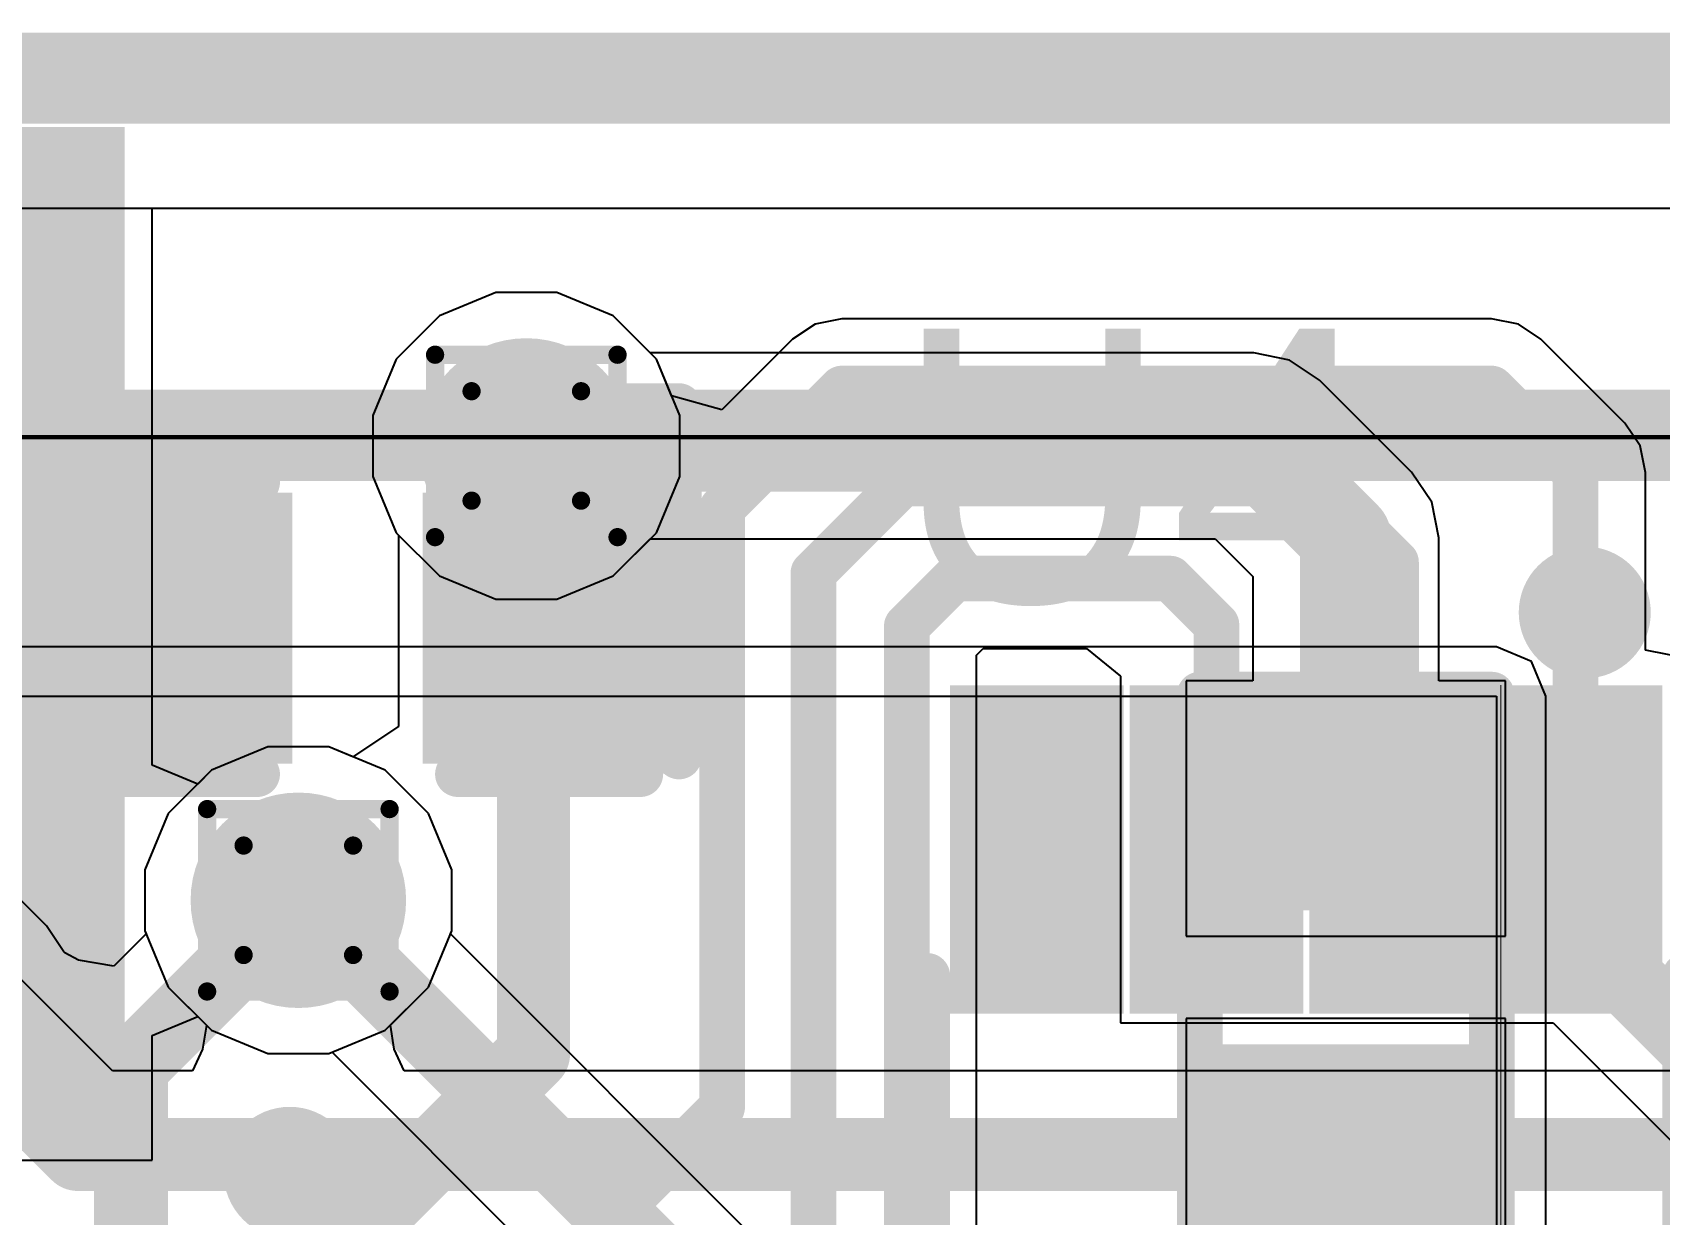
# Model space of a CAD drawing. Header units: inches. Extents: x -11 to 5433, y -4 to 5447.
# Drawn here: x 49.432 to 53.961, y 31.33 to 34.622 of the extents above; entities that cross this region are included whole.
import ezdxf

# ---------------------------------------------------------------- set-up
doc = ezdxf.new("R2010")
doc.units = ezdxf.units.IN
for name, color, linetype in [('Board_outline', 216, 'Continuous'), ('Bottom Layer', 5, 'Continuous'), ('Bottom Overlay', 54, 'Continuous'), ('Bottom Paste', 16, 'Continuous'), ('Bottom Solder', 6, 'Continuous'), ('Drill Drawing', 1, 'Continuous'), ('Ground', 16, 'Continuous'), ('Mechanical 4', 56, 'Continuous'), ('Power', 76, 'Continuous'), ('Top Layer', 1, 'Continuous'), ('Top Overlay', 2, 'Continuous'), ('Top Paste', 8, 'Continuous'), ('Top Solder', 216, 'Continuous'), ('Via Holes', 16, 'Continuous')]:
    doc.layers.add(name, color=color, linetype=linetype)
doc.styles.add('Arial', font='', dxfattribs={"height": 0.2})
doc.styles.get('Arial').set_extended_font_data('Arial')

# ---------------------------------------------------------------- blocks, each defined once
blk = doc.blocks.new('SM06B_GHS_TB_LF__SN__B_1')
at = {"layer": 'Bottom Layer'}
blk.add_hatch(color=5, dxfattribs=at).paths.add_polyline_path([(4.4746, 3.0994), (5.4746, 3.0994), (5.4746, 0.3994), (4.4746, 0.3994)])
at = {"layer": 'Bottom Paste'}
blk.add_hatch(color=16, dxfattribs=at).paths.add_polyline_path([(4.4746, 3.0994), (5.4746, 3.0994), (5.4746, 0.3994), (4.4746, 0.3994)])
at = {"layer": 'Bottom Solder'}
blk.add_hatch(color=6, dxfattribs=at).paths.add_polyline_path([(4.4238, 3.1502), (5.5254, 3.1502), (5.5254, 0.3486), (4.4238, 0.3486)])
at = {"layer": 'Bottom Overlay'}
blk.add_lwpolyline([(5.5, 0.25, 0.12, 0.12, 0), (5.5, -1.5, 0.12, 0.12, 0)], format="xyseb", dxfattribs=at)
blk.add_lwpolyline([(5.47, 0.25, 0.06, 0.06, 1), (5.53, 0.25, 0.06, 0.06, 1)], format="xyseb", close=True, dxfattribs=at)
blk = doc.blocks.new('QFN_56__7_7__4')
at = {"layer": 'Top Overlay'}
for points in [[(-4.1088, 2.6416, 0.254, 0.254, 1), (-4.2224, 2.6416, 0.254, 0.254, 1)], [(-4.2859, 2.6416, 0.127, 0.127, 1), (-4.1589, 2.6416, 0.127, 0.127, 1)], [(-4.1723, 2.6416, 0.127, 0.127, 1), (-4.0453, 2.6416, 0.127, 0.127, 1)]]:
    blk.add_lwpolyline(points, format="xyseb", close=True, dxfattribs=at)
blk = doc.blocks.new('8_USON__2_3__60')
at = {"layer": 'Top Layer'}
for points in [[(-0.3556, 0.14), (0.3556, 0.14), (0.3556, -0.14), (-0.3556, -0.14)], [(2.3396, 0.14), (3.0508, 0.14), (3.0508, -0.14), (2.3396, -0.14)], [(1.1976, 0.1), (1.4976, 0.1), (1.4976, -1.6), (1.1976, -1.6)], [(-0.3556, -0.36), (0.3556, -0.36), (0.3556, -0.64), (-0.3556, -0.64)], [(2.3396, -0.36), (3.0508, -0.36), (3.0508, -0.64), (2.3396, -0.64)], [(-0.3556, -0.86), (0.3556, -0.86), (0.3556, -1.14), (-0.3556, -1.14)], [(2.3396, -0.86), (3.0508, -0.86), (3.0508, -1.14), (2.3396, -1.14)], [(-0.3556, -1.36), (0.3556, -1.36), (0.3556, -1.64), (-0.3556, -1.64)], [(2.3396, -1.36), (3.0508, -1.36), (3.0508, -1.64), (2.3396, -1.64)]]:
    blk.add_hatch(color=1, dxfattribs=at).paths.add_polyline_path(points)
at = {"layer": 'Top Paste'}
for points in [[(-0.3556, 0.14), (0.3556, 0.14), (0.3556, -0.14), (-0.3556, -0.14)], [(2.3396, 0.14), (3.0508, 0.14), (3.0508, -0.14), (2.3396, -0.14)], [(1.1976, 0.1), (1.4976, 0.1), (1.4976, -1.6), (1.1976, -1.6)], [(-0.3556, -0.36), (0.3556, -0.36), (0.3556, -0.64), (-0.3556, -0.64)], [(2.3396, -0.36), (3.0508, -0.36), (3.0508, -0.64), (2.3396, -0.64)], [(-0.3556, -0.86), (0.3556, -0.86), (0.3556, -1.14), (-0.3556, -1.14)], [(2.3396, -0.86), (3.0508, -0.86), (3.0508, -1.14), (2.3396, -1.14)], [(-0.3556, -1.36), (0.3556, -1.36), (0.3556, -1.64), (-0.3556, -1.64)], [(2.3396, -1.36), (3.0508, -1.36), (3.0508, -1.64), (2.3396, -1.64)]]:
    blk.add_hatch(color=8, dxfattribs=at).paths.add_polyline_path(points)
at = {"layer": 'Top Solder'}
for points in [[(-0.4572, 0.2416), (0.4572, 0.2416), (0.4572, -0.2416), (-0.4572, -0.2416)], [(2.238, 0.2416), (3.1524, 0.2416), (3.1524, -0.2416), (2.238, -0.2416)], [(1.096, 0.2016), (1.5992, 0.2016), (1.5992, -1.7016), (1.096, -1.7016)], [(-0.4572, -0.2584), (0.4572, -0.2584), (0.4572, -0.7416), (-0.4572, -0.7416)], [(2.238, -0.2584), (3.1524, -0.2584), (3.1524, -0.7416), (2.238, -0.7416)], [(-0.4572, -0.7584), (0.4572, -0.7584), (0.4572, -1.2416), (-0.4572, -1.2416)], [(2.238, -0.7584), (3.1524, -0.7584), (3.1524, -1.2416), (2.238, -1.2416)], [(-0.4572, -1.2584), (0.4572, -1.2584), (0.4572, -1.7416), (-0.4572, -1.7416)], [(2.238, -1.2584), (3.1524, -1.2584), (3.1524, -1.7416), (2.238, -1.7416)]]:
    blk.add_hatch(color=216, dxfattribs=at).paths.add_polyline_path(points)
at = {"layer": 'Top Overlay'}
for points in [[(2.2566, 0.3048, 0.127, 0.127, 0), (0.3516, 0.3048, 0.127, 0.127, 0)], [(2.2566, -1.8048, 0.127, 0.127, 0), (0.3516, -1.8048, 0.127, 0.127, 0)]]:
    blk.add_lwpolyline(points, format="xyseb", dxfattribs=at)
for points in [[(0.3198, 0.3048, 0.0635, 0.0635, 1), (0.3833, 0.3048, 0.0635, 0.0635, 1)], [(2.2248, 0.3048, 0.0635, 0.0635, 1), (2.2883, 0.3048, 0.0635, 0.0635, 1)], [(-0.6036, 0.0254, 0.254, 0.254, 1), (-0.7172, 0.0254, 0.254, 0.254, 1)], [(-0.7807, 0.0254, 0.127, 0.127, 1), (-0.6537, 0.0254, 0.127, 0.127, 1)], [(-0.6671, 0.0254, 0.127, 0.127, 1), (-0.5401, 0.0254, 0.127, 0.127, 1)], [(0.3198, -1.8048, 0.0635, 0.0635, 1), (0.3833, -1.8048, 0.0635, 0.0635, 1)], [(2.2248, -1.8048, 0.0635, 0.0635, 1), (2.2883, -1.8048, 0.0635, 0.0635, 1)]]:
    blk.add_lwpolyline(points, format="xyseb", close=True, dxfattribs=at)
blk = doc.blocks.new('R___0402_B_87')
at = {"layer": 'Bottom Layer'}
for points in [[(-0.2413, 0.3175), (-0.2413, -0.3175), (-0.6985, -0.3175), (-0.6985, 0.3175)], [(0.6985, 0.3175), (0.6985, -0.3175), (0.2413, -0.3175), (0.2413, 0.3175)]]:
    blk.add_hatch(color=5, dxfattribs=at).paths.add_polyline_path(points)
at = {"layer": 'Bottom Paste'}
for points in [[(-0.2413, 0.3175), (-0.2413, -0.3175), (-0.6985, -0.3175), (-0.6985, 0.3175)], [(0.6985, 0.3175), (0.6985, -0.3175), (0.2413, -0.3175), (0.2413, 0.3175)]]:
    blk.add_hatch(color=16, dxfattribs=at).paths.add_polyline_path(points)
at = {"layer": 'Bottom Solder'}
for points in [[(-0.1863, 0.3725), (-0.1863, -0.3725), (-0.7535, -0.3725), (-0.7535, 0.3725)], [(0.7535, 0.3725), (0.7535, -0.3725), (0.1863, -0.3725), (0.1863, 0.3725)]]:
    blk.add_hatch(color=6, dxfattribs=at).paths.add_polyline_path(points)
at = {"layer": 'Bottom Overlay'}
for points in [[(-0.7874, -0.4064, 0.127, 0.127, 0), (-0.7874, 0.4064, 0.127, 0.127, 0)], [(0.7874, 0.4064, 0.127, 0.127, 0), (-0.7874, 0.4064, 0.127, 0.127, 0)], [(0.7874, -0.4064, 0.127, 0.127, 0), (0.7874, 0.4064, 0.127, 0.127, 0)], [(0.8128, 0.4318, 0.00323, 0.00323, 0), (-0.8128, 0.4318, 0.00323, 0.00323, 0)], [(0.7874, -0.4064, 0.127, 0.127, 0), (-0.7874, -0.4064, 0.127, 0.127, 0)]]:
    blk.add_lwpolyline(points, format="xyseb", dxfattribs=at)
for points in [[(-0.8191, 0.4064, 0.0635, 0.0635, 1), (-0.7556, 0.4064, 0.0635, 0.0635, 1)], [(-0.8191, 0.4064, 0.0635, 0.0635, 1), (-0.7556, 0.4064, 0.0635, 0.0635, 1)], [(0.7556, 0.4064, 0.0635, 0.0635, 1), (0.8191, 0.4064, 0.0635, 0.0635, 1)], [(0.7556, 0.4064, 0.0635, 0.0635, 1), (0.8191, 0.4064, 0.0635, 0.0635, 1)], [(-0.8136, 0.4318, 0.00161, 0.00161, 1), (-0.812, 0.4318, 0.00161, 0.00161, 1)], [(0.812, 0.4318, 0.00161, 0.00161, 1), (0.8136, 0.4318, 0.00161, 0.00161, 1)], [(-0.8191, -0.4064, 0.0635, 0.0635, 1), (-0.7556, -0.4064, 0.0635, 0.0635, 1)], [(-0.8191, -0.4064, 0.0635, 0.0635, 1), (-0.7556, -0.4064, 0.0635, 0.0635, 1)], [(0.7556, -0.4064, 0.0635, 0.0635, 1), (0.8191, -0.4064, 0.0635, 0.0635, 1)], [(0.7556, -0.4064, 0.0635, 0.0635, 1), (0.8191, -0.4064, 0.0635, 0.0635, 1)]]:
    blk.add_lwpolyline(points, format="xyseb", close=True, dxfattribs=at)
blk = doc.blocks.new('____0402_214')
at = {"layer": 'Top Layer'}
for points in [[(-0.6985, -0.3175), (-0.6985, 0.3175), (-0.2413, 0.3175), (-0.2413, -0.3175)], [(0.2413, -0.3175), (0.2413, 0.3175), (0.6985, 0.3175), (0.6985, -0.3175)]]:
    blk.add_hatch(color=1, dxfattribs=at).paths.add_polyline_path(points)
at = {"layer": 'Top Paste'}
for points in [[(-0.6985, -0.3175), (-0.6985, 0.3175), (-0.2413, 0.3175), (-0.2413, -0.3175)], [(0.2413, -0.3175), (0.2413, 0.3175), (0.6985, 0.3175), (0.6985, -0.3175)]]:
    blk.add_hatch(color=8, dxfattribs=at).paths.add_polyline_path(points)
at = {"layer": 'Top Solder'}
for points in [[(-0.7585, -0.3775), (-0.7585, 0.3775), (-0.1813, 0.3775), (-0.1813, -0.3775)], [(0.1813, -0.3775), (0.1813, 0.3775), (0.7585, 0.3775), (0.7585, -0.3775)]]:
    blk.add_hatch(color=216, dxfattribs=at).paths.add_polyline_path(points)
at = {"layer": 'Top Overlay'}
for points in [[(-0.7874, 0.4064, 0.127, 0.127, 0), (-0.2794, 0.4064, 0.127, 0.127, 0)], [(-0.7874, -0.4064, 0.127, 0.127, 0), (-0.7874, 0.4064, 0.127, 0.127, 0)], [(0.2794, 0.4064, 0.127, 0.127, 0), (0.7874, 0.4064, 0.127, 0.127, 0)], [(0.7874, -0.4064, 0.127, 0.127, 0), (0.7874, 0.4064, 0.127, 0.127, 0)], [(-0.7874, -0.4064, 0.127, 0.127, 0), (-0.2794, -0.4064, 0.127, 0.127, 0)], [(0.2794, -0.4064, 0.127, 0.127, 0), (0.7874, -0.4064, 0.127, 0.127, 0)]]:
    blk.add_lwpolyline(points, format="xyseb", dxfattribs=at)
for points in [[(-0.8191, 0.4064, 0.0635, 0.0635, 1), (-0.7556, 0.4064, 0.0635, 0.0635, 1)], [(-0.8191, 0.4064, 0.0635, 0.0635, 1), (-0.7556, 0.4064, 0.0635, 0.0635, 1)], [(-0.3112, 0.4064, 0.0635, 0.0635, 1), (-0.2477, 0.4064, 0.0635, 0.0635, 1)], [(0.2477, 0.4064, 0.0635, 0.0635, 1), (0.3111, 0.4064, 0.0635, 0.0635, 1)], [(0.7556, 0.4064, 0.0635, 0.0635, 1), (0.8191, 0.4064, 0.0635, 0.0635, 1)], [(0.7556, 0.4064, 0.0635, 0.0635, 1), (0.8191, 0.4064, 0.0635, 0.0635, 1)], [(-0.8191, -0.4064, 0.0635, 0.0635, 1), (-0.7556, -0.4064, 0.0635, 0.0635, 1)], [(-0.8191, -0.4064, 0.0635, 0.0635, 1), (-0.7556, -0.4064, 0.0635, 0.0635, 1)], [(-0.3112, -0.4064, 0.0635, 0.0635, 1), (-0.2477, -0.4064, 0.0635, 0.0635, 1)], [(0.2477, -0.4064, 0.0635, 0.0635, 1), (0.3111, -0.4064, 0.0635, 0.0635, 1)], [(0.7556, -0.4064, 0.0635, 0.0635, 1), (0.8191, -0.4064, 0.0635, 0.0635, 1)], [(0.7556, -0.4064, 0.0635, 0.0635, 1), (0.8191, -0.4064, 0.0635, 0.0635, 1)]]:
    blk.add_lwpolyline(points, format="xyseb", close=True, dxfattribs=at)

msp = doc.modelspace()

# ---------------------------------------------------------------- hatches: boundary and pattern name
at = {"layer": 'Bottom Layer'}
h = msp.add_hatch(color=5, dxfattribs=at)
edge = h.paths.add_edge_path()
edge.add_arc((50.8068, 33.4707), 0.3, 0, 360)
h = msp.add_hatch(color=5, dxfattribs=at)
edge = h.paths.add_edge_path()
edge.add_arc((50.1722, 32.2054), 0.3, 0, 360)
at = {"layer": 'Ground'}
h = msp.add_hatch(color=16, dxfattribs=at)
edge = h.paths.add_edge_path()
edge.add_arc((50.8068, 33.4707), 0.3, 0, 360)
h = msp.add_hatch(color=16, dxfattribs=at)
edge = h.paths.add_edge_path()
edge.add_arc((50.1722, 32.2054), 0.3, 0, 360)
at = {"layer": 'Power'}
h = msp.add_hatch(color=76, dxfattribs=at)
edge = h.paths.add_edge_path()
edge.add_arc((50.8068, 33.4707), 0.3, 0, 360)
h = msp.add_hatch(color=76, dxfattribs=at)
edge = h.paths.add_edge_path()
edge.add_arc((50.1722, 32.2054), 0.3, 0, 360)
at = {"layer": 'Top Layer'}
h = msp.add_hatch(color=1, dxfattribs=at)
edge = h.paths.add_edge_path()
edge.add_arc((50.8068, 33.4707), 0.3, 0, 360)
h = msp.add_hatch(color=1, dxfattribs=at)
edge = h.paths.add_edge_path()
edge.add_arc((50.1722, 32.2054), 0.3, 0, 360)
at = {"layer": 'Via Holes'}
h = msp.add_hatch(color=7, dxfattribs=at)
edge = h.paths.add_edge_path()
edge.add_arc((50.8068, 33.4707), 0.15, 0, 360)
h = msp.add_hatch(color=7, dxfattribs=at)
edge = h.paths.add_edge_path()
edge.add_arc((50.1722, 32.2054), 0.15, 0, 360)

# ---------------------------------------------------------------- linework, layer by layer
at = {"layer": 'Board_outline'}
msp.add_lwpolyline([(-9.9266, 34.495, 0.254, 0.254, 0), (66.0654, 34.495, 0.254, 0.254, 0)], format="xyseb", dxfattribs=at)
at = {"layer": 'Bottom Layer'}
for p, q in [((49.7651, 32.5817), (49.7651, 34.1324)), ((49.7651, 34.1324), (54.046, 34.1324)), ((50.7218, 33.8977), (50.5649, 33.8327)), ((50.8917, 33.8977), (50.7218, 33.8977)), ((51.0487, 33.8327), (50.8917, 33.8977)), ((50.5649, 33.8327), (50.4448, 33.7125)), ((51.1517, 33.7296), (51.0487, 33.8327)), ((50.4448, 33.7125), (50.3798, 33.5556)), ((52.8321, 33.7296), (51.1517, 33.7296)), ((52.9313, 33.7099), (52.8321, 33.7296)), ((53.0153, 33.6538), (52.9313, 33.7099)), ((53.2712, 33.3979), (53.0153, 33.6538)), ((50.3798, 33.5556), (50.3798, 33.3857)), ((50.3798, 33.3857), (50.4448, 33.2288)), ((53.3273, 33.3139), (53.2712, 33.3979)), ((53.347, 33.2148), (53.3273, 33.3139)), ((50.4448, 33.2288), (50.5649, 33.1087)), ((51.0487, 33.1087), (51.1517, 33.2117)), ((51.1517, 33.2117), (52.7249, 33.2117)), ((52.7249, 33.2117), (52.8291, 33.1075)), ((53.347, 32.8164), (53.347, 33.2148)), ((50.5649, 33.1087), (50.7218, 33.0437)), ((50.8917, 33.0437), (51.0487, 33.1087)), ((52.8291, 33.1075), (52.8291, 32.8164)), ((50.7218, 33.0437), (50.8917, 33.0437)), ((52.8291, 32.8164), (52.6435, 32.8164)), ((52.6435, 32.8164), (52.6435, 32.1052)), ((53.5325, 32.8164), (53.347, 32.8164)), ((53.5325, 32.1052), (53.5325, 32.8164)), ((50.0873, 32.6324), (49.9303, 32.5673)), ((50.2571, 32.6324), (50.0873, 32.6324)), ((50.4141, 32.5673), (50.2571, 32.6324)), ((49.8921, 32.5291), (49.7651, 32.5817)), ((49.9303, 32.5673), (49.8921, 32.5291)), ((50.5342, 32.4472), (50.4141, 32.5673)), ((50.5992, 32.2903), (50.5342, 32.4472)), ((50.5992, 32.1204), (50.5992, 32.2903)), ((50.5955, 32.1116), (50.5992, 32.1204)), ((52.5839, 30.1233), (50.5955, 32.1116)), ((52.6435, 32.1052), (53.5325, 32.1052)), ((49.7651, 31.829), (49.8921, 31.8816)), ((49.8921, 31.8816), (49.9303, 31.8434)), ((49.9303, 31.8434), (50.0873, 31.7784)), ((53.5325, 31.8766), (52.6435, 31.8766)), ((52.6435, 31.8766), (52.6435, 31.1654)), ((53.5325, 31.1654), (53.5325, 31.8766)), ((49.7651, 31.4812), (49.7651, 31.829)), ((50.0873, 31.7784), (50.2571, 31.7784)), ((50.2571, 31.7784), (50.2659, 31.782)), ((50.2659, 31.782), (52.3225, 29.7254)), ((48.5111, 31.4812), (49.7651, 31.4812))]:
    msp.add_line(p, q, dxfattribs=at)
for points in [[(50.8068, 33.4707, 0.254, 0.254, 0), (52.8321, 33.4707, 0.254, 0.254, 0)], [(52.8321, 33.4707, 0.254, 0.254, 0), (53.088, 33.2148, 0.254, 0.254, 0)], [(53.088, 32.4608, 0.254, 0.254, 0), (53.088, 33.2148, 0.254, 0.254, 0)], [(50.1722, 32.2054, 0.2032, 0.2032, 0), (52.4874, 29.8902, 0.2032, 0.2032, 0)], [(53.088, 30.6377, 0.2032, 0.2032, 0), (53.088, 31.521, 0.2032, 0.2032, 0)]]:
    msp.add_lwpolyline(points, format="xyseb", dxfattribs=at)
for points in [[(50.7433, 33.4707, 0.127, 0.127, 1), (50.8703, 33.4707, 0.127, 0.127, 1)], [(52.7686, 33.4707, 0.127, 0.127, 1), (52.8956, 33.4707, 0.127, 0.127, 1)], [(52.7686, 33.4707, 0.127, 0.127, 1), (52.8956, 33.4707, 0.127, 0.127, 1)], [(53.0245, 33.2148, 0.127, 0.127, 1), (53.1515, 33.2148, 0.127, 0.127, 1)], [(53.0245, 33.2148, 0.127, 0.127, 1), (53.1515, 33.2148, 0.127, 0.127, 1)], [(53.0245, 32.4608, 0.127, 0.127, 1), (53.1515, 32.4608, 0.127, 0.127, 1)], [(50.1214, 32.2054, 0.1016, 0.1016, 1), (50.223, 32.2054, 0.1016, 0.1016, 1)], [(53.0372, 31.521, 0.1016, 0.1016, 1), (53.1388, 31.521, 0.1016, 0.1016, 1)]]:
    msp.add_lwpolyline(points, format="xyseb", close=True, dxfattribs=at)
at = {"layer": 'Bottom Overlay'}
for points in [[(50.644, 33.5818, 0.127, 0.127, 0), (51.2318, 33.5818, 0.127, 0.127, 0)], [(51.2318, 32.6058, 0.127, 0.127, 0), (51.2318, 33.5818, 0.127, 0.127, 0)]]:
    msp.add_lwpolyline(points, format="xyseb", dxfattribs=at)
for points in [[(50.6123, 33.5818, 0.0635, 0.0635, 1), (50.6758, 33.5818, 0.0635, 0.0635, 1)], [(51.2, 33.5818, 0.0635, 0.0635, 1), (51.2636, 33.5818, 0.0635, 0.0635, 1)], [(51.2, 33.5818, 0.0635, 0.0635, 1), (51.2636, 33.5818, 0.0635, 0.0635, 1)], [(51.2, 32.6058, 0.0635, 0.0635, 1), (51.2636, 32.6058, 0.0635, 0.0635, 1)]]:
    msp.add_lwpolyline(points, format="xyseb", close=True, dxfattribs=at)
at = {"layer": 'Drill Drawing'}
for points in [[(50.5528, 33.7247, 0.0508, 0.0508, 0), (51.0608, 33.7247, 0.0508, 0.0508, 0)], [(50.5528, 33.2167, 0.0508, 0.0508, 0), (50.5528, 33.7247, 0.0508, 0.0508, 0)], [(51.0608, 33.2167, 0.0508, 0.0508, 0), (51.0608, 33.7247, 0.0508, 0.0508, 0)], [(50.6544, 33.6231, 0.0508, 0.0508, 0), (50.9592, 33.6231, 0.0508, 0.0508, 0)], [(50.6544, 33.3183, 0.0508, 0.0508, 0), (50.6544, 33.6231, 0.0508, 0.0508, 0)], [(50.9592, 33.3183, 0.0508, 0.0508, 0), (50.9592, 33.6231, 0.0508, 0.0508, 0)], [(50.6544, 33.3183, 0.0508, 0.0508, 0), (50.9592, 33.3183, 0.0508, 0.0508, 0)], [(50.5528, 33.2167, 0.0508, 0.0508, 0), (51.0608, 33.2167, 0.0508, 0.0508, 0)], [(49.9182, 32.4594, 0.0508, 0.0508, 0), (50.4262, 32.4594, 0.0508, 0.0508, 0)], [(49.9182, 31.9514, 0.0508, 0.0508, 0), (49.9182, 32.4594, 0.0508, 0.0508, 0)], [(50.4262, 31.9514, 0.0508, 0.0508, 0), (50.4262, 32.4594, 0.0508, 0.0508, 0)], [(50.0198, 32.3578, 0.0508, 0.0508, 0), (50.3246, 32.3578, 0.0508, 0.0508, 0)], [(50.0198, 32.053, 0.0508, 0.0508, 0), (50.0198, 32.3578, 0.0508, 0.0508, 0)], [(50.3246, 32.053, 0.0508, 0.0508, 0), (50.3246, 32.3578, 0.0508, 0.0508, 0)], [(50.0198, 32.053, 0.0508, 0.0508, 0), (50.3246, 32.053, 0.0508, 0.0508, 0)], [(49.9182, 31.9514, 0.0508, 0.0508, 0), (50.4262, 31.9514, 0.0508, 0.0508, 0)]]:
    msp.add_lwpolyline(points, format="xyseb", dxfattribs=at)
for points in [[(50.5401, 33.7247, 0.0254, 0.0254, 1), (50.5655, 33.7247, 0.0254, 0.0254, 1)], [(50.5401, 33.7247, 0.0254, 0.0254, 1), (50.5655, 33.7247, 0.0254, 0.0254, 1)], [(51.0481, 33.7247, 0.0254, 0.0254, 1), (51.0735, 33.7247, 0.0254, 0.0254, 1)], [(51.0481, 33.7247, 0.0254, 0.0254, 1), (51.0735, 33.7247, 0.0254, 0.0254, 1)], [(50.6417, 33.6231, 0.0254, 0.0254, 1), (50.6671, 33.6231, 0.0254, 0.0254, 1)], [(50.6417, 33.6231, 0.0254, 0.0254, 1), (50.6671, 33.6231, 0.0254, 0.0254, 1)], [(50.9465, 33.6231, 0.0254, 0.0254, 1), (50.9719, 33.6231, 0.0254, 0.0254, 1)], [(50.9465, 33.6231, 0.0254, 0.0254, 1), (50.9719, 33.6231, 0.0254, 0.0254, 1)], [(50.6417, 33.3183, 0.0254, 0.0254, 1), (50.6671, 33.3183, 0.0254, 0.0254, 1)], [(50.6417, 33.3183, 0.0254, 0.0254, 1), (50.6671, 33.3183, 0.0254, 0.0254, 1)], [(50.9465, 33.3183, 0.0254, 0.0254, 1), (50.9719, 33.3183, 0.0254, 0.0254, 1)], [(50.9465, 33.3183, 0.0254, 0.0254, 1), (50.9719, 33.3183, 0.0254, 0.0254, 1)], [(50.5401, 33.2167, 0.0254, 0.0254, 1), (50.5655, 33.2167, 0.0254, 0.0254, 1)], [(50.5401, 33.2167, 0.0254, 0.0254, 1), (50.5655, 33.2167, 0.0254, 0.0254, 1)], [(51.0481, 33.2167, 0.0254, 0.0254, 1), (51.0735, 33.2167, 0.0254, 0.0254, 1)], [(51.0481, 33.2167, 0.0254, 0.0254, 1), (51.0735, 33.2167, 0.0254, 0.0254, 1)], [(49.9055, 32.4594, 0.0254, 0.0254, 1), (49.9309, 32.4594, 0.0254, 0.0254, 1)], [(49.9055, 32.4594, 0.0254, 0.0254, 1), (49.9309, 32.4594, 0.0254, 0.0254, 1)], [(50.4135, 32.4594, 0.0254, 0.0254, 1), (50.4389, 32.4594, 0.0254, 0.0254, 1)], [(50.4135, 32.4594, 0.0254, 0.0254, 1), (50.4389, 32.4594, 0.0254, 0.0254, 1)], [(50.0071, 32.3578, 0.0254, 0.0254, 1), (50.0325, 32.3578, 0.0254, 0.0254, 1)], [(50.0071, 32.3578, 0.0254, 0.0254, 1), (50.0325, 32.3578, 0.0254, 0.0254, 1)], [(50.3119, 32.3578, 0.0254, 0.0254, 1), (50.3373, 32.3578, 0.0254, 0.0254, 1)], [(50.3119, 32.3578, 0.0254, 0.0254, 1), (50.3373, 32.3578, 0.0254, 0.0254, 1)], [(50.0071, 32.053, 0.0254, 0.0254, 1), (50.0325, 32.053, 0.0254, 0.0254, 1)], [(50.0071, 32.053, 0.0254, 0.0254, 1), (50.0325, 32.053, 0.0254, 0.0254, 1)], [(50.3119, 32.053, 0.0254, 0.0254, 1), (50.3373, 32.053, 0.0254, 0.0254, 1)], [(50.3119, 32.053, 0.0254, 0.0254, 1), (50.3373, 32.053, 0.0254, 0.0254, 1)], [(49.9055, 31.9514, 0.0254, 0.0254, 1), (49.9309, 31.9514, 0.0254, 0.0254, 1)], [(49.9055, 31.9514, 0.0254, 0.0254, 1), (49.9309, 31.9514, 0.0254, 0.0254, 1)], [(50.4135, 31.9514, 0.0254, 0.0254, 1), (50.4389, 31.9514, 0.0254, 0.0254, 1)], [(50.4135, 31.9514, 0.0254, 0.0254, 1), (50.4389, 31.9514, 0.0254, 0.0254, 1)]]:
    msp.add_lwpolyline(points, format="xyseb", close=True, dxfattribs=at)
at = {"layer": 'Ground'}
for p, q in [((46.9353, 34.1324), (55.4959, 34.1324)), ((50.7218, 33.8977), (50.5649, 33.8327)), ((50.8917, 33.8977), (50.7218, 33.8977)), ((51.0487, 33.8327), (50.8917, 33.8977)), ((50.5649, 33.8327), (50.4448, 33.7125)), ((51.1688, 33.7125), (51.0487, 33.8327)), ((50.4448, 33.7125), (50.3798, 33.5556)), ((51.2338, 33.5556), (51.1688, 33.7125)), ((50.3798, 33.5556), (50.3798, 33.3857)), ((51.2338, 33.3857), (51.2338, 33.5556)), ((50.3798, 33.3857), (50.4448, 33.2288)), ((51.1688, 33.2288), (51.2338, 33.3857)), ((50.4448, 33.2288), (50.5649, 33.1087)), ((51.0487, 33.1087), (51.1688, 33.2288)), ((50.5649, 33.1087), (50.7218, 33.0437)), ((50.8917, 33.0437), (51.0487, 33.1087)), ((50.7218, 33.0437), (50.8917, 33.0437)), ((49.6545, 31.7306), (48.3901, 32.995)), ((50.0873, 32.6324), (49.9303, 32.5673)), ((50.2571, 32.6324), (50.0873, 32.6324)), ((50.4141, 32.5673), (50.2571, 32.6324)), ((49.9303, 32.5673), (49.8102, 32.4472)), ((50.5342, 32.4472), (50.4141, 32.5673)), ((49.8102, 32.4472), (49.7452, 32.2903)), ((50.5992, 32.2903), (50.5342, 32.4472)), ((49.7452, 32.2903), (49.7452, 32.1204)), ((50.5992, 32.1204), (50.5992, 32.2903)), ((49.7452, 32.1204), (49.8102, 31.9635)), ((50.5342, 31.9635), (50.5992, 32.1204)), ((49.8102, 31.9635), (49.9161, 31.8576)), ((50.4283, 31.8576), (50.5342, 31.9635)), ((49.9161, 31.8576), (49.9055, 31.7908)), ((50.4389, 31.7908), (50.4283, 31.8576)), ((49.9055, 31.7908), (49.8772, 31.7306)), ((50.4672, 31.7306), (50.4389, 31.7908)), ((49.8772, 31.7306), (49.6545, 31.7306)), ((57.273, 31.7306), (50.4672, 31.7306))]:
    msp.add_line(p, q, dxfattribs=at)
for points in [[(47.9907, 33.0647, 0.2032, 0.2032, 0), (49.5579, 31.4975, 0.2032, 0.2032, 0)], [(49.5579, 31.4975, 0.2032, 0.2032, 0), (57.273, 31.4975, 0.2032, 0.2032, 0)]]:
    msp.add_lwpolyline(points, format="xyseb", dxfattribs=at)
msp.add_lwpolyline([(49.5071, 31.4975, 0.1016, 0.1016, 1), (49.6087, 31.4975, 0.1016, 0.1016, 1)], format="xyseb", close=True, dxfattribs=at)
msp.add_lwpolyline([(49.5071, 31.4975, 0.1016, 0.1016, 1), (49.6087, 31.4975, 0.1016, 0.1016, 1)], format="xyseb", close=True, dxfattribs=at)
at = {"layer": 'Mechanical 4'}
for points in [[(-2.5, 33.5, 0.254, 0.254, 0), (67.5, 33.5, 0.254, 0.254, 0)], [(-2.5028, 33.495, 0.0127, 0.0127, 0), (67.4972, 33.495, 0.0127, 0.0127, 0)]]:
    msp.add_lwpolyline(points, format="xyseb", dxfattribs=at)
at = {"layer": 'Power'}
for p, q in [((46.129, 34.1324), (55.4959, 34.1324)), ((53.5077, 32.9109), (48.436, 32.9109)), ((53.6049, 32.8707), (53.5077, 32.9109)), ((53.6452, 32.7735), (53.6049, 32.8707)), ((48.2986, 32.7735), (53.5077, 32.7735)), ((53.5077, 32.7735), (53.5077, 28.8808)), ((53.6452, 28.8808), (53.6452, 32.7735)), ((50.0873, 32.6324), (49.9303, 32.5673)), ((50.2571, 32.6324), (50.0873, 32.6324)), ((50.4141, 32.5673), (50.2571, 32.6324)), ((49.9303, 32.5673), (49.8102, 32.4472)), ((50.5342, 32.4472), (50.4141, 32.5673)), ((49.8102, 32.4472), (49.7452, 32.2903)), ((50.5992, 32.2903), (50.5342, 32.4472)), ((49.7452, 32.2903), (49.7452, 32.1204)), ((50.5992, 32.1204), (50.5992, 32.2903)), ((49.7452, 32.1204), (49.8102, 31.9635)), ((50.5342, 31.9635), (50.5992, 32.1204)), ((49.8102, 31.9635), (49.9303, 31.8434)), ((50.4141, 31.8434), (50.5342, 31.9635)), ((49.9303, 31.8434), (50.0873, 31.7784)), ((50.2571, 31.7784), (50.4141, 31.8434)), ((50.0873, 31.7784), (50.2571, 31.7784))]:
    msp.add_line(p, q, dxfattribs=at)
at = {"layer": 'Top Layer'}
for p, q in [((46.9353, 34.1324), (55.4959, 34.1324)), ((50.7218, 33.8977), (50.5649, 33.8327)), ((50.8917, 33.8977), (50.7218, 33.8977)), ((51.0487, 33.8327), (50.8917, 33.8977)), ((50.5649, 33.8327), (50.4448, 33.7125)), ((51.1688, 33.7125), (51.0487, 33.8327)), ((51.6109, 33.81), (51.5479, 33.7679)), ((51.6853, 33.8248), (51.6109, 33.81)), ((53.4942, 33.8248), (51.6853, 33.8248)), ((53.5685, 33.81), (53.4942, 33.8248)), ((53.6315, 33.7679), (53.5685, 33.81)), ((51.5479, 33.7679), (51.3511, 33.5711)), ((53.8654, 33.5341), (53.6315, 33.7679)), ((50.4448, 33.7125), (50.3798, 33.5556)), ((51.211, 33.6106), (51.1688, 33.7125)), ((51.3511, 33.5711), (51.211, 33.6106)), ((50.3798, 33.5556), (50.3798, 33.3857)), ((53.9075, 33.471), (53.8654, 33.5341)), ((53.9223, 33.3967), (53.9075, 33.471)), ((50.3798, 33.3857), (50.4448, 33.2288)), ((53.9223, 32.902), (53.9223, 33.3967)), ((50.4448, 33.2288), (50.4512, 33.2224)), ((50.4512, 33.2224), (50.4512, 32.6894)), ((52.0603, 32.8882), (52.0791, 32.907)), ((52.0603, 30.1339), (52.0603, 32.8882)), ((52.0791, 32.907), (52.3663, 32.907)), ((52.3663, 32.907), (52.461, 32.8291)), ((54.0406, 32.8784), (53.9223, 32.902)), ((52.461, 32.8291), (52.461, 31.8639)), ((50.4512, 32.6894), (50.3242, 32.6046)), ((50.0873, 32.6324), (49.9303, 32.5673)), ((50.2571, 32.6324), (50.0873, 32.6324)), ((50.3242, 32.6046), (50.2571, 32.6324)), ((49.9303, 32.5673), (49.8102, 32.4472)), ((49.8102, 32.4472), (49.7452, 32.2903)), ((49.4713, 32.1347), (49.2794, 32.3266)), ((49.7452, 32.2903), (49.7452, 32.1204)), ((49.5197, 32.0621), (49.4713, 32.1347)), ((49.7452, 32.1204), (49.7488, 32.1116)), ((49.7488, 32.1116), (49.6588, 32.0215)), ((49.5221, 32.0589), (49.5197, 32.0621)), ((49.5605, 32.0382), (49.5221, 32.0589)), ((49.6588, 32.0215), (49.5605, 32.0382)), ((52.461, 31.8639), (53.6654, 31.8639)), ((53.6654, 31.8639), (54.0252, 31.5041))]:
    msp.add_line(p, q, dxfattribs=at)
for points in [[(50.8068, 33.4707, 0.2032, 0.2032, 0), (50.8068, 33.5977, 0.2032, 0.2032, 0)], [(51.352, 33.2972, 0.127, 0.127, 0), (51.6853, 33.6306, 0.127, 0.127, 0)], [(51.6853, 33.6306, 0.127, 0.127, 0), (53.4942, 33.6306, 0.127, 0.127, 0)], [(53.4942, 33.6306, 0.127, 0.127, 0), (53.728, 33.3967, 0.127, 0.127, 0)], [(50.8068, 33.1789, 0.2032, 0.2032, 0), (50.8068, 33.4707, 0.2032, 0.2032, 0)], [(51.606, 33.1169, 0.127, 0.127, 0), (51.855, 33.3659, 0.127, 0.127, 0)], [(51.855, 33.3659, 0.127, 0.127, 0), (53.0087, 33.3659, 0.127, 0.127, 0)], [(53.0087, 33.3659, 0.127, 0.127, 0), (53.228, 33.1466, 0.127, 0.127, 0)], [(53.728, 32.3465, 0.127, 0.127, 0), (53.728, 33.3967, 0.127, 0.127, 0)], [(51.352, 31.6287, 0.127, 0.127, 0), (51.352, 33.2972, 0.127, 0.127, 0)], [(50.8068, 33.1789, 0.2032, 0.2032, 0), (50.827, 33.1587, 0.2032, 0.2032, 0)], [(50.827, 31.7768, 0.2032, 0.2032, 0), (50.827, 33.1587, 0.2032, 0.2032, 0)], [(53.228, 32.3465, 0.127, 0.127, 0), (53.228, 33.1466, 0.127, 0.127, 0)], [(51.606, 29.6047, 0.127, 0.127, 0), (51.606, 33.1169, 0.127, 0.127, 0)], [(51.8661, 32.9687, 0.127, 0.127, 0), (51.9986, 33.1013, 0.127, 0.127, 0)], [(51.9986, 33.1013, 0.127, 0.127, 0), (52.5996, 33.1013, 0.127, 0.127, 0)], [(52.5996, 33.1013, 0.127, 0.127, 0), (52.728, 32.9728, 0.127, 0.127, 0)], [(51.8661, 29.3319, 0.127, 0.127, 0), (51.8661, 32.9687, 0.127, 0.127, 0)], [(52.728, 32.3465, 0.127, 0.127, 0), (52.728, 32.9728, 0.127, 0.127, 0)], [(53.728, 32.1309, 0.2032, 0.2032, 0), (53.728, 32.3465, 0.2032, 0.2032, 0)], [(49.7081, 31.7412, 0.2032, 0.2032, 0), (50.1722, 32.2054, 0.2032, 0.2032, 0)], [(53.728, 32.1309, 0.2032, 0.2032, 0), (54.19, 31.6689, 0.2032, 0.2032, 0)], [(49.7081, 30.7204, 0.2032, 0.2032, 0), (49.7081, 31.7412, 0.2032, 0.2032, 0)], [(50.1065, 31.0563, 0.2032, 0.2032, 0), (50.827, 31.7768, 0.2032, 0.2032, 0)], [(50.9445, 31.2212, 0.127, 0.127, 0), (51.352, 31.6287, 0.127, 0.127, 0)]]:
    msp.add_lwpolyline(points, format="xyseb", dxfattribs=at)
for points in [[(50.756, 33.5977, 0.1016, 0.1016, 1), (50.8576, 33.5977, 0.1016, 0.1016, 1)], [(51.6535, 33.6306, 0.0635, 0.0635, 1), (51.717, 33.6306, 0.0635, 0.0635, 1)], [(51.6535, 33.6306, 0.0635, 0.0635, 1), (51.717, 33.6306, 0.0635, 0.0635, 1)], [(53.4624, 33.6306, 0.0635, 0.0635, 1), (53.5259, 33.6306, 0.0635, 0.0635, 1)], [(53.4624, 33.6306, 0.0635, 0.0635, 1), (53.5259, 33.6306, 0.0635, 0.0635, 1)], [(50.756, 33.4707, 0.1016, 0.1016, 1), (50.8576, 33.4707, 0.1016, 0.1016, 1)], [(50.756, 33.4707, 0.1016, 0.1016, 1), (50.8576, 33.4707, 0.1016, 0.1016, 1)], [(51.8232, 33.3659, 0.0635, 0.0635, 1), (51.8867, 33.3659, 0.0635, 0.0635, 1)], [(51.8232, 33.3659, 0.0635, 0.0635, 1), (51.8867, 33.3659, 0.0635, 0.0635, 1)], [(52.977, 33.3659, 0.0635, 0.0635, 1), (53.0405, 33.3659, 0.0635, 0.0635, 1)], [(52.977, 33.3659, 0.0635, 0.0635, 1), (53.0405, 33.3659, 0.0635, 0.0635, 1)], [(53.6963, 33.3967, 0.0635, 0.0635, 1), (53.7598, 33.3967, 0.0635, 0.0635, 1)], [(53.6963, 33.3967, 0.0635, 0.0635, 1), (53.7598, 33.3967, 0.0635, 0.0635, 1)], [(51.3202, 33.2972, 0.0635, 0.0635, 1), (51.3837, 33.2972, 0.0635, 0.0635, 1)], [(51.3202, 33.2972, 0.0635, 0.0635, 1), (51.3837, 33.2972, 0.0635, 0.0635, 1)], [(50.756, 33.1789, 0.1016, 0.1016, 1), (50.8576, 33.1789, 0.1016, 0.1016, 1)], [(50.756, 33.1789, 0.1016, 0.1016, 1), (50.8576, 33.1789, 0.1016, 0.1016, 1)], [(50.7762, 33.1587, 0.1016, 0.1016, 1), (50.8778, 33.1587, 0.1016, 0.1016, 1)], [(50.7762, 33.1587, 0.1016, 0.1016, 1), (50.8778, 33.1587, 0.1016, 0.1016, 1)], [(53.1963, 33.1466, 0.0635, 0.0635, 1), (53.2598, 33.1466, 0.0635, 0.0635, 1)], [(53.1963, 33.1466, 0.0635, 0.0635, 1), (53.2598, 33.1466, 0.0635, 0.0635, 1)], [(51.5742, 33.1169, 0.0635, 0.0635, 1), (51.6377, 33.1169, 0.0635, 0.0635, 1)], [(51.5742, 33.1169, 0.0635, 0.0635, 1), (51.6377, 33.1169, 0.0635, 0.0635, 1)], [(51.9669, 33.1013, 0.0635, 0.0635, 1), (52.0304, 33.1013, 0.0635, 0.0635, 1)], [(51.9669, 33.1013, 0.0635, 0.0635, 1), (52.0304, 33.1013, 0.0635, 0.0635, 1)], [(52.5678, 33.1013, 0.0635, 0.0635, 1), (52.6313, 33.1013, 0.0635, 0.0635, 1)], [(52.5678, 33.1013, 0.0635, 0.0635, 1), (52.6313, 33.1013, 0.0635, 0.0635, 1)], [(51.8343, 32.9687, 0.0635, 0.0635, 1), (51.8978, 32.9687, 0.0635, 0.0635, 1)], [(51.8343, 32.9687, 0.0635, 0.0635, 1), (51.8978, 32.9687, 0.0635, 0.0635, 1)], [(52.6963, 32.9728, 0.0635, 0.0635, 1), (52.7598, 32.9728, 0.0635, 0.0635, 1)], [(52.6963, 32.9728, 0.0635, 0.0635, 1), (52.7598, 32.9728, 0.0635, 0.0635, 1)], [(53.6772, 32.3465, 0.1016, 0.1016, 1), (53.7788, 32.3465, 0.1016, 0.1016, 1)], [(52.6963, 32.3465, 0.0635, 0.0635, 1), (52.7598, 32.3465, 0.0635, 0.0635, 1)], [(53.1963, 32.3465, 0.0635, 0.0635, 1), (53.2598, 32.3465, 0.0635, 0.0635, 1)], [(53.6963, 32.3465, 0.0635, 0.0635, 1), (53.7598, 32.3465, 0.0635, 0.0635, 1)], [(50.1214, 32.2054, 0.1016, 0.1016, 1), (50.223, 32.2054, 0.1016, 0.1016, 1)], [(53.6772, 32.1309, 0.1016, 0.1016, 1), (53.7788, 32.1309, 0.1016, 0.1016, 1)], [(53.6772, 32.1309, 0.1016, 0.1016, 1), (53.7788, 32.1309, 0.1016, 0.1016, 1)], [(49.6573, 31.7412, 0.1016, 0.1016, 1), (49.7589, 31.7412, 0.1016, 0.1016, 1)], [(49.6573, 31.7412, 0.1016, 0.1016, 1), (49.7589, 31.7412, 0.1016, 0.1016, 1)], [(50.7762, 31.7768, 0.1016, 0.1016, 1), (50.8778, 31.7768, 0.1016, 0.1016, 1)], [(50.7762, 31.7768, 0.1016, 0.1016, 1), (50.8778, 31.7768, 0.1016, 0.1016, 1)], [(51.3202, 31.6287, 0.0635, 0.0635, 1), (51.3837, 31.6287, 0.0635, 0.0635, 1)], [(51.3202, 31.6287, 0.0635, 0.0635, 1), (51.3837, 31.6287, 0.0635, 0.0635, 1)]]:
    msp.add_lwpolyline(points, format="xyseb", close=True, dxfattribs=at)

# ---------------------------------------------------------------- block references
for name, p in [('SM06B_GHS_TB_LF__SN__B_1', (44.1635, 31.2088)), ('____0402_214', (50.3369, 32.963))]:
    msp.add_blockref(name, p)
at = {"rotation": 270}
for name, p in [('8_USON__2_3__60', (53.728, 32.3465)), ('R___0402_B_87', (53.088, 31.9909)), ('QFN_56__7_7__4', (47.5065, 27.2808))]:
    msp.add_blockref(name, p, dxfattribs=at)

# ---------------------------------------------------------------- texts
at = {"layer": 'Top Overlay', "style": 'Arial'}
for s, p in [('U4', (51.8307, 33.0355)), ('C19', (47.7734, 31.5183))]:
    msp.add_text(s, height=0.762, dxfattribs=at).set_placement(p)

doc.saveas('drawing.dxf')
